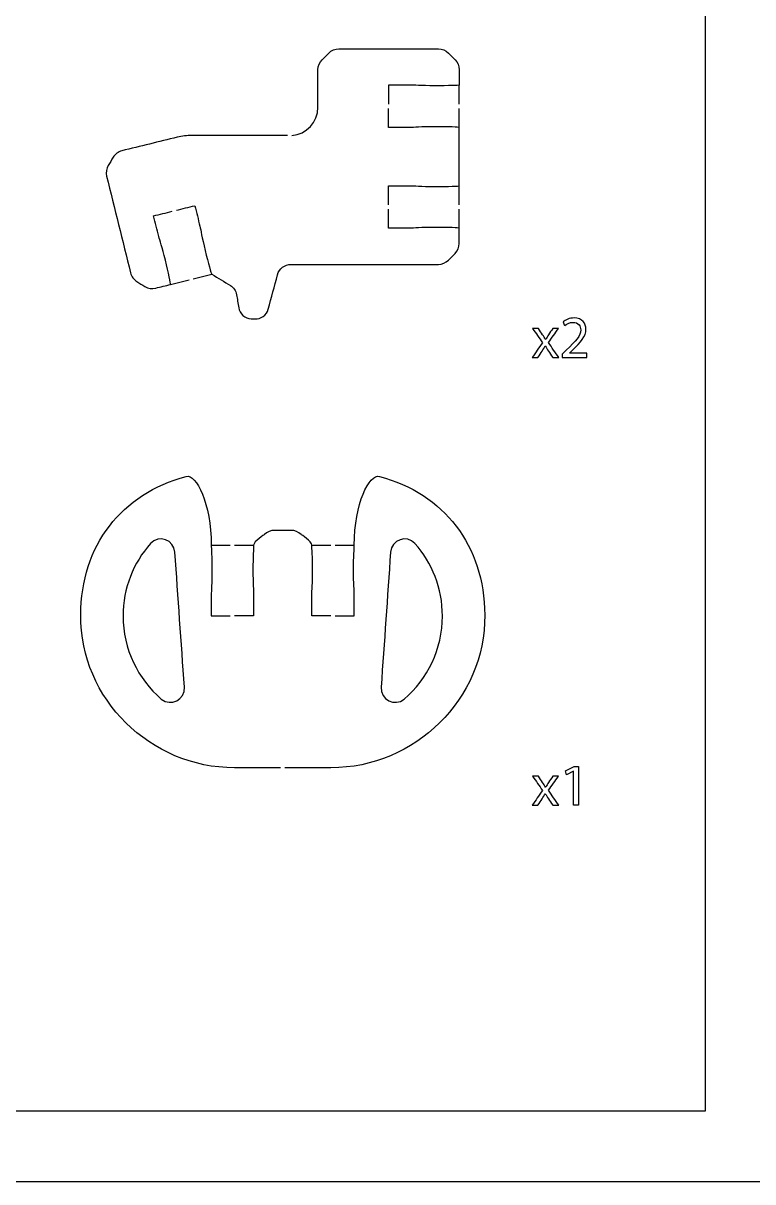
# Model space of a CAD drawing. Extents: x 0 to 465, y 0 to 285.
# Drawn here: x 361.9 to 413.5, y 0.2 to 82.1 of the extents above; entities that cross this region are included whole.
import ezdxf

# ---------------------------------------------------------------- set-up
doc = ezdxf.new("R2010")
doc.units = 0
doc.header["$MEASUREMENT"] = 0
doc.layers.add('DEFAULT', color=18, linetype='CONTINUOUS')

msp = doc.modelspace()

# ---------------------------------------------------------------- linework, layer by layer
at = {"layer": 'DEFAULT', "color": 18}
for points in [[(465.176, 0.176), (0.176, 0.176), (0.176, 285.176), (465.176, 285.176)], [(410.176, 5.176), (240.176, 5.176), (240.176, 140.176), (410.176, 140.176)], [(400.85, 29.222), (400.842, 29.222), (400.363, 28.964), (400.292, 29.248), (400.892, 29.569), (401.21, 29.569), (401.21, 26.819), (400.85, 26.819)]]:
    msp.add_lwpolyline(points, close=True, dxfattribs=at)
at = {"layer": 'DEFAULT', "color": 1}
for points in [[(392.763, 76.417), (392.763, 77.768)], [(392.763, 74.769), (392.763, 76.117)], [(392.767, 69.294), (392.767, 70.645)], [(392.767, 67.647), (392.767, 68.994)], [(372.341, 63.664), (373.65, 63.989)], [(373.943, 64.059), (375.248, 64.384), (375.251, 64.384)], [(375.212, 45.209), (376.563, 45.209)], [(376.863, 45.209), (378.214, 45.209)], [(382.335, 45.209), (383.686, 45.209)], [(383.986, 45.209), (385.337, 45.209)]]:
    msp.add_lwpolyline(points, dxfattribs=at)
for points, knots in [([(380.917, 74.205), (381.951, 74.279), (382.766, 75.143), (382.766, 76.198), (382.766, 77.084), (382.766, 77.969), (382.766, 78.855), (382.766, 79.119), (382.871, 79.373), (383.058, 79.56), (383.216, 79.718), (383.374, 79.875), (383.531, 80.033), (383.718, 80.223), (383.972, 80.329), (384.24, 80.329), (386.59, 80.329), (388.939, 80.329), (391.289, 80.329), (391.557, 80.329), (391.811, 80.223), (391.998, 80.033), (392.155, 79.875), (392.313, 79.718), (392.471, 79.56), (392.661, 79.373), (392.763, 79.119), (392.763, 78.855), (392.763, 78.492), (392.763, 78.13), (392.763, 77.768), (392.763, 77.74), (391.98, 77.719), (391.014, 77.719), (390.047, 77.719), (389.55, 77.768), (389.264, 77.768), (388.764, 77.768), (388.264, 77.768), (387.764, 77.768), (387.764, 77.318), (387.764, 76.867), (387.764, 76.417)], [0, 0, 0, 0, 1, 1, 1, 8.53, 8.53, 8.53, 9.53, 9.53, 9.53, 11.425046, 11.425046, 11.425046, 12.425046, 12.425046, 12.425046, 32.405046, 32.405046, 32.405046, 33.405046, 33.405046, 33.405046, 35.300092, 35.300092, 35.300092, 36.300092, 36.300092, 36.300092, 39.380092, 39.380092, 39.380092, 40.380092, 40.380092, 40.380092, 41.380092, 41.380092, 41.380092, 45.630092, 45.630092, 45.630092, 49.460092, 49.460092, 49.460092, 49.460092]), ([(387.764, 69.294), (387.764, 69.745), (387.764, 70.195), (387.764, 70.645), (388.264, 70.645), (388.764, 70.645), (389.264, 70.645), (389.55, 70.645), (390.047, 70.596), (391.014, 70.596), (391.98, 70.596), (392.767, 70.617), (392.767, 70.645), (392.766, 72.02), (392.765, 73.395), (392.763, 74.769), (392.763, 74.794), (391.98, 74.819), (391.014, 74.819), (390.047, 74.819), (389.55, 74.769), (389.264, 74.769), (388.764, 74.769), (388.264, 74.769), (387.764, 74.769), (387.764, 75.219), (387.764, 75.668), (387.764, 76.117)], [0, 0, 0, 0, 3.83, 3.83, 3.83, 8.08, 8.08, 8.08, 9.08, 9.08, 9.08, 10.08, 10.08, 10.08, 21.770004, 21.770004, 21.770004, 22.770004, 22.770004, 22.770004, 23.770004, 23.770004, 23.770004, 28.020004, 28.020004, 28.020004, 31.840004, 31.840004, 31.840004, 31.840004]), ([(380.617, 74.198), (378.359, 74.197), (376.102, 74.196), (373.844, 74.194), (373.495, 74.201), (373.145, 74.163), (372.807, 74.081), (371.5, 73.759), (370.194, 73.437), (368.887, 73.115), (368.63, 73.051), (368.408, 72.886), (368.27, 72.66), (368.155, 72.467), (368.039, 72.274), (367.924, 72.081), (367.787, 71.855), (367.744, 71.584), (367.808, 71.326), (368.372, 69.045), (368.937, 66.764), (369.501, 64.482), (369.565, 64.225), (369.727, 64.006), (369.953, 63.869), (370.143, 63.752), (370.334, 63.636), (370.524, 63.519), (370.754, 63.382), (371.025, 63.343), (371.283, 63.406), (371.634, 63.492), (371.986, 63.578), (372.338, 63.664), (372.348, 63.738), (372.189, 64.475), (371.967, 65.371), (371.734, 66.31), (371.568, 66.783), (371.498, 67.061), (371.378, 67.546), (371.258, 68.03), (371.138, 68.515), (371.576, 68.623), (372.013, 68.731), (372.45, 68.839)], [0, 0, 0, 0, 19.200003, 19.200003, 19.200003, 20.200003, 20.200003, 20.200003, 31.642891, 31.642891, 31.642891, 32.642891, 32.642891, 32.642891, 34.553389, 34.553389, 34.553389, 35.553389, 35.553389, 35.553389, 55.538383, 55.538383, 55.538383, 56.538383, 56.538383, 56.538383, 58.436935, 58.436935, 58.436935, 59.436935, 59.436935, 59.436935, 62.514759, 62.514759, 62.514759, 63.514759, 63.514759, 63.514759, 64.514759, 64.514759, 64.514759, 68.759143, 68.759143, 68.759143, 72.591219, 72.591219, 72.591219, 72.591219]), ([(372.743, 68.91), (373.179, 69.018), (373.616, 69.126), (374.052, 69.234), (374.172, 68.749), (374.292, 68.263), (374.412, 67.777), (374.479, 67.502), (374.549, 67.008), (374.782, 66.07), (375.008, 65.163), (375.206, 64.426), (375.251, 64.384), (375.689, 64.119), (376.126, 63.854), (376.564, 63.59), (376.8, 63.449), (376.959, 63.209), (377.005, 62.937), (377.056, 62.63), (377.108, 62.323), (377.16, 62.016), (377.23, 61.583), (377.594, 61.258), (378.031, 61.233), (378.117, 61.229), (378.203, 61.224), (378.289, 61.219), (378.733, 61.195), (379.132, 61.484), (379.248, 61.914), (379.466, 62.724), (379.683, 63.535), (379.901, 64.345), (380.017, 64.782), (380.413, 65.086), (380.864, 65.086), (384.339, 65.086), (387.814, 65.086), (391.289, 65.086), (391.557, 65.086), (391.814, 65.195), (392.001, 65.386), (392.158, 65.542), (392.314, 65.698), (392.47, 65.855), (392.657, 66.045), (392.763, 66.299), (392.763, 66.567), (392.763, 66.927), (392.763, 67.287), (392.763, 67.647), (392.763, 67.672), (391.98, 67.696), (391.014, 67.696), (390.047, 67.696), (389.549, 67.647), (389.264, 67.647), (388.764, 67.647), (388.264, 67.647), (387.764, 67.647), (387.764, 68.096), (387.764, 68.545), (387.764, 68.994)], [0, 0, 0, 0, 3.822368, 3.822368, 3.822368, 8.076461, 8.076461, 8.076461, 9.076461, 9.076461, 9.076461, 11.086461, 11.086461, 11.086461, 15.433977, 15.433977, 15.433977, 16.433977, 16.433977, 16.433977, 19.080805, 19.080805, 19.080805, 20.080805, 20.080805, 20.080805, 20.8119, 20.8119, 20.8119, 21.8119, 21.8119, 21.8119, 28.945946, 28.945946, 28.945946, 29.945946, 29.945946, 29.945946, 59.495946, 59.495946, 59.495946, 60.495946, 60.495946, 60.495946, 62.37685, 62.37685, 62.37685, 63.37685, 63.37685, 63.37685, 66.43685, 66.43685, 66.43685, 67.43685, 67.43685, 67.43685, 68.43685, 68.43685, 68.43685, 72.68685, 72.68685, 72.68685, 76.50685, 76.50685, 76.50685, 76.50685]), ([(380.123, 29.468), (379.035, 29.468), (377.947, 29.468), (376.86, 29.468), (370.915, 29.468), (365.941, 34.333), (365.973, 40.277), (366.001, 45.209), (368.873, 48.867), (373.431, 50.081), (374.147, 50.275), (375.212, 48.176), (375.212, 45.209), (375.212, 44.986), (375.262, 44.426), (375.262, 43.459), (375.262, 42.496), (375.212, 41.995), (375.212, 41.709), (375.212, 41.209), (375.212, 40.71), (375.212, 40.21), (375.663, 40.21), (376.113, 40.21), (376.563, 40.21)], [0, 0, 0, 0, 9.25, 9.25, 9.25, 10.25, 10.25, 10.25, 11.25, 11.25, 11.25, 12.25, 12.25, 12.25, 13.25, 13.25, 13.25, 14.25, 14.25, 14.25, 18.5, 18.5, 18.5, 22.33, 22.33, 22.33, 22.33]), ([(383.986, 40.21), (384.435, 40.21), (384.884, 40.21), (385.333, 40.21), (385.333, 40.71), (385.333, 41.209), (385.333, 41.709), (385.333, 41.995), (385.284, 42.496), (385.284, 43.459), (385.284, 44.426), (385.333, 44.986), (385.333, 45.209), (385.333, 48.176), (386.399, 50.275), (387.115, 50.081), (391.676, 48.867), (394.544, 45.209), (394.573, 40.277), (394.608, 34.333), (389.634, 29.468), (383.686, 29.468), (382.598, 29.468), (381.511, 29.468), (380.423, 29.468)], [0, 0, 0, 0, 3.82, 3.82, 3.82, 8.07, 8.07, 8.07, 9.07, 9.07, 9.07, 10.07, 10.07, 10.07, 11.07, 11.07, 11.07, 12.07, 12.07, 12.07, 13.07, 13.07, 13.07, 22.32, 22.32, 22.32, 22.32]), ([(371.678, 34.332), (370.02, 35.754), (368.972, 37.86), (368.972, 40.206), (368.972, 42.174), (369.706, 43.97), (370.916, 45.335), (371.495, 45.988), (372.585, 45.593), (372.645, 44.721), (372.867, 41.539), (373.089, 38.357), (373.311, 35.175), (373.375, 34.3), (372.345, 33.761), (371.678, 34.332)], [1, 1, 1, 1, 2, 2, 2, 3, 3, 3, 4, 4, 4, 31.125923, 31.125923, 31.125923, 32.125923, 32.125923, 32.125923, 32.125923]), ([(383.686, 40.21), (383.236, 40.21), (382.785, 40.21), (382.335, 40.21), (382.335, 40.71), (382.335, 41.209), (382.335, 41.709), (382.335, 41.995), (382.384, 42.496), (382.384, 43.459), (382.384, 44.426), (382.335, 44.993), (382.335, 45.209), (382.335, 45.48), (381.569, 45.974), (381.569, 45.974), (381.382, 46.161), (381.128, 46.267), (380.864, 46.267), (380.471, 46.267), (380.078, 46.267), (379.685, 46.267), (379.421, 46.267), (379.167, 46.161), (378.98, 45.974), (378.98, 45.974), (378.211, 45.48), (378.211, 45.209), (378.211, 44.993), (378.161, 44.426), (378.161, 43.459), (378.161, 42.496), (378.211, 41.995), (378.211, 41.709), (378.211, 41.209), (378.211, 40.71), (378.211, 40.21), (377.762, 40.21), (377.312, 40.21), (376.863, 40.21)], [0, 0, 0, 0, 3.83, 3.83, 3.83, 8.08, 8.08, 8.08, 9.08, 9.08, 9.08, 10.08, 10.08, 10.08, 11.08, 11.08, 11.08, 12.08, 12.08, 12.08, 15.42, 15.42, 15.42, 16.42, 16.42, 16.42, 17.42, 17.42, 17.42, 18.42, 18.42, 18.42, 19.42, 19.42, 19.42, 23.67, 23.67, 23.67, 27.49, 27.49, 27.49, 27.49]), ([(388.869, 34.332), (388.202, 33.761), (387.172, 34.3), (387.236, 35.175), (387.458, 38.357), (387.68, 41.539), (387.902, 44.721), (387.962, 45.593), (389.052, 45.988), (389.631, 45.335), (390.841, 43.97), (391.575, 42.174), (391.575, 40.206), (391.575, 37.86), (390.527, 35.754), (388.869, 34.332)], [1, 1, 1, 1, 2, 2, 2, 29.125923, 29.125923, 29.125923, 30.125923, 30.125923, 30.125923, 31.125923, 31.125923, 31.125923, 32.125923, 32.125923, 32.125923, 32.125923])]:
    msp.add_open_spline(points, degree=3, knots=knots, dxfattribs=at)
at = {"layer": 'DEFAULT', "color": 18}
for points, knots in [([(400.042, 58.493), (400.042, 58.569), (400.042, 58.646), (400.042, 58.722), (400.139, 58.816), (400.236, 58.911), (400.334, 59.005), (401.036, 59.674), (401.353, 60.029), (401.357, 60.444), (401.357, 60.723), (401.222, 60.981), (400.812, 60.981), (400.563, 60.981), (400.355, 60.854), (400.228, 60.748), (400.188, 60.836), (400.149, 60.923), (400.109, 61.011), (400.3, 61.172), (400.571, 61.29), (400.888, 61.29), (401.48, 61.29), (401.73, 60.884), (401.73, 60.49), (401.73, 59.983), (401.362, 59.572), (400.782, 59.014), (400.709, 58.946), (400.636, 58.878), (400.563, 58.802), (400.974, 58.802), (401.386, 58.802), (401.798, 58.802), (401.798, 58.699), (401.798, 58.596), (401.798, 58.493), (401.213, 58.493), (400.627, 58.493), (400.042, 58.493)], [4.978, 4.978, 4.978, 4.978, 5.625, 5.625, 5.625, 6.778406, 6.778406, 6.778406, 7.778406, 7.778406, 7.778406, 8.778406, 8.778406, 8.778406, 9.778406, 9.778406, 9.778406, 10.594759, 10.594759, 10.594759, 11.594759, 11.594759, 11.594759, 12.594759, 12.594759, 12.594759, 13.594759, 13.594759, 13.594759, 14.467231, 14.467231, 14.467231, 17.969231, 17.969231, 17.969231, 18.844231, 18.844231, 18.844231, 23.822231, 23.822231, 23.822231, 23.822231]), ([(398.374, 60.541), (398.471, 60.394), (398.568, 60.248), (398.665, 60.101), (398.742, 59.987), (398.806, 59.881), (398.873, 59.767), (398.877, 59.767), (398.881, 59.767), (398.886, 59.767), (398.953, 59.89), (399.021, 59.995), (399.088, 60.105), (399.184, 60.251), (399.28, 60.396), (399.376, 60.541), (399.51, 60.541), (399.644, 60.541), (399.778, 60.541), (399.546, 60.211), (399.313, 59.881), (399.08, 59.551), (399.32, 59.199), (399.56, 58.846), (399.8, 58.493), (399.659, 58.493), (399.517, 58.493), (399.376, 58.493), (399.276, 58.647), (399.176, 58.801), (399.076, 58.954), (398.996, 59.073), (398.928, 59.187), (398.848, 59.31), (398.78, 59.187), (398.708, 59.077), (398.632, 58.954), (398.533, 58.801), (398.434, 58.647), (398.336, 58.493), (398.199, 58.493), (398.062, 58.493), (397.925, 58.493), (398.168, 58.842), (398.41, 59.19), (398.653, 59.539), (398.421, 59.873), (398.19, 60.207), (397.959, 60.541), (398.097, 60.541), (398.235, 60.541), (398.374, 60.541)], [0, 0, 0, 0, 1.496308, 1.496308, 1.496308, 2.496308, 2.496308, 2.496308, 2.532308, 2.532308, 2.532308, 3.532308, 3.532308, 3.532308, 5.012538, 5.012538, 5.012538, 6.151538, 6.151538, 6.151538, 9.58463, 9.58463, 9.58463, 13.211133, 13.211133, 13.211133, 14.411133, 14.411133, 14.411133, 15.970764, 15.970764, 15.970764, 16.994764, 16.994764, 16.994764, 17.994764, 17.994764, 17.994764, 19.54788, 19.54788, 19.54788, 20.71088, 20.71088, 20.71088, 24.320758, 24.320758, 24.320758, 27.777064, 27.777064, 27.777064, 28.953064, 28.953064, 28.953064, 28.953064]), ([(398.374, 28.867), (398.471, 28.72), (398.568, 28.573), (398.665, 28.427), (398.742, 28.312), (398.806, 28.207), (398.873, 28.092), (398.877, 28.092), (398.881, 28.092), (398.886, 28.092), (398.953, 28.215), (399.021, 28.321), (399.088, 28.431), (399.184, 28.576), (399.28, 28.721), (399.376, 28.867), (399.51, 28.867), (399.644, 28.867), (399.778, 28.867), (399.546, 28.537), (399.313, 28.207), (399.08, 27.877), (399.32, 27.524), (399.56, 27.171), (399.8, 26.819), (399.659, 26.819), (399.517, 26.819), (399.376, 26.819), (399.276, 26.973), (399.176, 27.126), (399.076, 27.28), (398.996, 27.398), (398.928, 27.513), (398.848, 27.636), (398.78, 27.513), (398.708, 27.403), (398.632, 27.28), (398.533, 27.126), (398.434, 26.973), (398.336, 26.819), (398.199, 26.819), (398.062, 26.819), (397.925, 26.819), (398.168, 27.167), (398.41, 27.516), (398.653, 27.864), (398.421, 28.198), (398.19, 28.533), (397.959, 28.867), (398.097, 28.867), (398.235, 28.867), (398.374, 28.867)], [0, 0, 0, 0, 1.496308, 1.496308, 1.496308, 2.496308, 2.496308, 2.496308, 2.532308, 2.532308, 2.532308, 3.532308, 3.532308, 3.532308, 5.012538, 5.012538, 5.012538, 6.151538, 6.151538, 6.151538, 9.58463, 9.58463, 9.58463, 13.211133, 13.211133, 13.211133, 14.411133, 14.411133, 14.411133, 15.970764, 15.970764, 15.970764, 16.994764, 16.994764, 16.994764, 17.994764, 17.994764, 17.994764, 19.54788, 19.54788, 19.54788, 20.71088, 20.71088, 20.71088, 24.320758, 24.320758, 24.320758, 27.777064, 27.777064, 27.777064, 28.953064, 28.953064, 28.953064, 28.953064])]:
    msp.add_open_spline(points, degree=3, knots=knots, dxfattribs=at)

doc.saveas('drawing.dxf')
